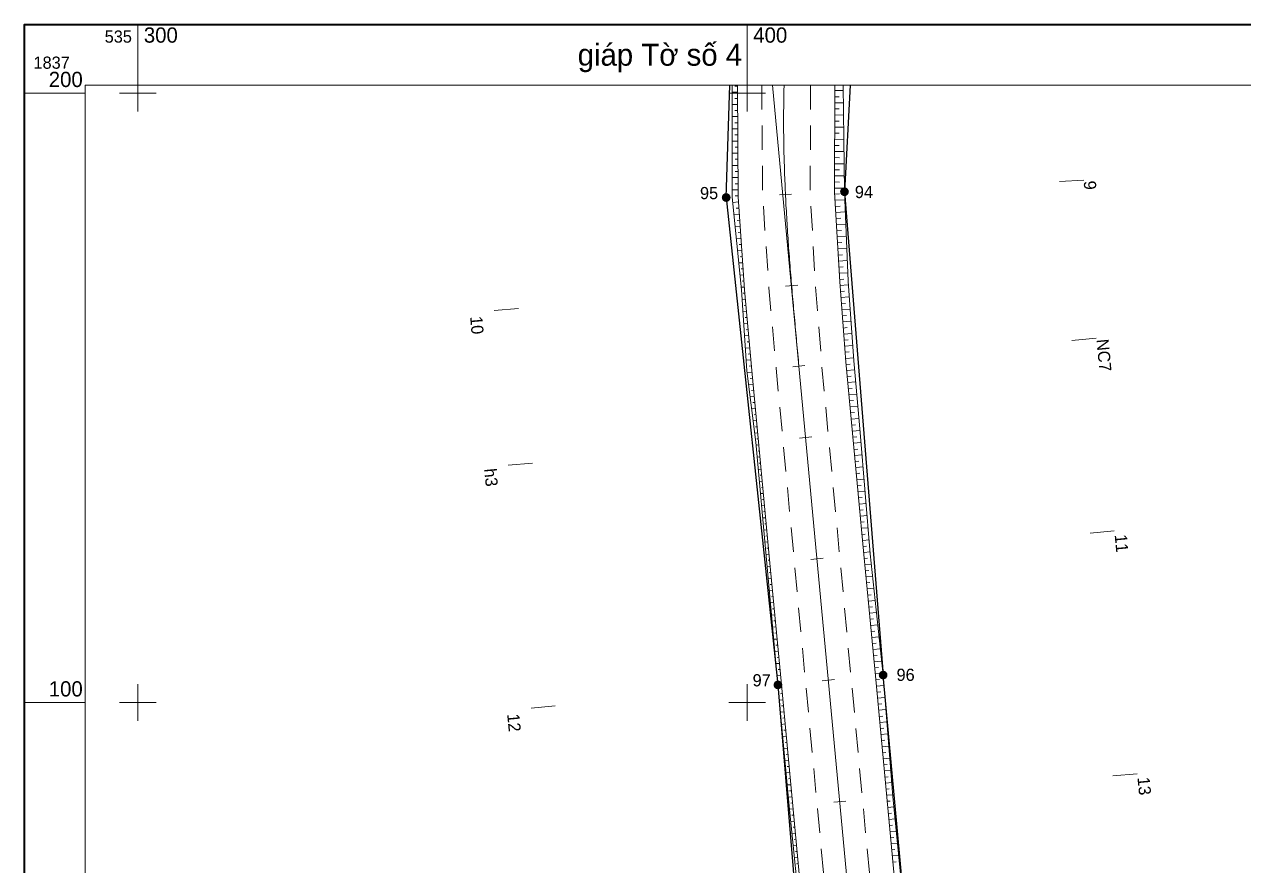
# Model space of a CAD drawing. Header units: metres. Extents: x 535281 to 535678, y 1836935 to 1837211.
# Drawn here: x 535281.4 to 535481.5, y 1837073.2 to 1837211.3 of the extents above; entities that cross this region are included whole.
import ezdxf
from ezdxf.enums import TextEntityAlignment as Align

# ---------------------------------------------------------------- set-up
doc = ezdxf.new("R2010")
doc.units = ezdxf.units.M
doc.header["$MEASUREMENT"] = 0
doc.linetypes.add('DGN Style 2', pattern=[6.6157, 3.96942, -2.64628])
for name, color, linetype, lineweight in [('Level 2', 1, 'Continuous', 0), ('Level 3', 1, 'Continuous', 0), ('Level 4', 1, 'Continuous', 0), ('Level 5', 1, 'Continuous', 0), ('Level 62', 1, 'Continuous', 0), ('Level 63', 1, 'Continuous', 0), ('Level 8', 1, 'Continuous', 0), ('Level 9', 1, 'Continuous', 0)]:
    doc.layers.add(name, color=color, linetype=linetype, lineweight=lineweight)
doc.styles.add('Style-CHAR_FAST_FONT', font='CHAR_FAST_FONT.shx')

msp = doc.modelspace()

# ---------------------------------------------------------------- hatches: boundary and pattern name
at = {"layer": 'Level 4', "linetype": 'Continuous', "lineweight": 0}
h = msp.add_hatch(color=7, dxfattribs=at)
edge = h.paths.add_edge_path()
edge.add_arc((535415.97, 1837183.82), 0.719, 270, 630)
h = msp.add_hatch(color=7, dxfattribs=at)
edge = h.paths.add_edge_path()
edge.add_arc((535396.56, 1837182.87), 0.719, 270, 630)
h = msp.add_hatch(color=7, dxfattribs=at)
edge = h.paths.add_edge_path()
edge.add_arc((535422.31, 1837104.52), 0.719, 270, 630)
h = msp.add_hatch(color=7, dxfattribs=at)
edge = h.paths.add_edge_path()
edge.add_arc((535405.05, 1837102.9), 0.719, 270, 630)

# ---------------------------------------------------------------- linework, layer by layer
at = {"layer": 'Level 2', "color": 7, "linetype": 'Continuous', "lineweight": 0}
for p, q in [((535398.4, 1837201.14), (535397.97, 1837201.14)), ((535414.41, 1837200.42), (535415.76, 1837200.41)), ((535398.41, 1837200.14), (535397.54, 1837200.14)), ((535398.42, 1837199.14), (535397.98, 1837199.14)), ((535414.4, 1837198.42), (535415.78, 1837198.41)), ((535414.41, 1837199.42), (535415.09, 1837199.41)), ((535398.42, 1837198.14), (535397.54, 1837198.14)), ((535398.44, 1837196.14), (535397.54, 1837196.14)), ((535398.43, 1837197.14), (535397.99, 1837197.14)), ((535414.4, 1837197.42), (535415.1, 1837197.41)), ((535414.4, 1837196.42), (535415.81, 1837196.41)), ((535398.46, 1837194.14), (535397.54, 1837194.14)), ((535398.45, 1837195.14), (535398, 1837195.14)), ((535414.39, 1837195.42), (535415.11, 1837195.41)), ((535414.39, 1837194.42), (535415.83, 1837194.41)), ((535398.47, 1837192.14), (535397.55, 1837192.14)), ((535398.46, 1837193.14), (535398, 1837193.14)), ((535414.38, 1837193.42), (535415.11, 1837193.41)), ((535414.38, 1837192.42), (535415.86, 1837192.41)), ((535398.49, 1837190.14), (535397.55, 1837190.14)), ((535398.48, 1837191.14), (535398.01, 1837191.14)), ((535414.37, 1837190.42), (535415.88, 1837190.41)), ((535414.38, 1837191.42), (535415.12, 1837191.41)), ((535398.5, 1837188.14), (535397.55, 1837188.14)), ((535398.5, 1837189.14), (535398.02, 1837189.14)), ((535414.37, 1837189.42), (535415.13, 1837189.41)), ((535414.37, 1837188.42), (535415.91, 1837188.41)), ((535398.52, 1837186.14), (535397.55, 1837186.14)), ((535398.51, 1837187.14), (535398.03, 1837187.14)), ((535414.36, 1837187.42), (535415.14, 1837187.41)), ((535414.36, 1837186.42), (535415.93, 1837186.41)), ((535398.54, 1837184.14), (535397.56, 1837184.14)), ((535398.53, 1837185.14), (535398.04, 1837185.14)), ((535414.35, 1837184.42), (535415.96, 1837184.41)), ((535414.36, 1837185.42), (535415.15, 1837185.41)), ((535451.23, 1837185.51), (535455.23, 1837185.7)), ((535398.6, 1837182.15), (535397.64, 1837182.08)), ((535398.54, 1837183.14), (535398.05, 1837183.14)), ((535407.28, 1837183.41), (535405.29, 1837183.31)), ((535414.37, 1837183.42), (535415.17, 1837183.46)), ((535414.42, 1837182.42), (535416.02, 1837182.51)), ((535398.74, 1837180.15), (535397.84, 1837180.09)), ((535398.67, 1837181.15), (535398.21, 1837181.12)), ((535414.48, 1837181.42), (535415.27, 1837181.46)), ((535414.54, 1837180.42), (535416.1, 1837180.51)), ((535398.87, 1837178.16), (535398.04, 1837178.1)), ((535398.8, 1837179.15), (535398.37, 1837179.12)), ((535414.59, 1837179.42), (535415.37, 1837179.47)), ((535414.65, 1837178.43), (535416.18, 1837178.51)), ((535399.01, 1837176.16), (535398.23, 1837176.11)), ((535398.94, 1837177.16), (535398.54, 1837177.13)), ((535414.7, 1837177.43), (535415.46, 1837177.47)), ((535414.76, 1837176.43), (535416.26, 1837176.51)), ((535399.14, 1837174.16), (535398.43, 1837174.12)), ((535399.08, 1837175.16), (535398.7, 1837175.14)), ((535414.82, 1837175.43), (535415.56, 1837175.47)), ((535414.87, 1837174.43), (535416.34, 1837174.51)), ((535399.28, 1837172.17), (535398.63, 1837172.13)), ((535399.21, 1837173.17), (535398.87, 1837173.14)), ((535414.93, 1837173.43), (535415.66, 1837173.47)), ((535414.99, 1837172.43), (535416.42, 1837172.52)), ((535399.41, 1837170.17), (535398.82, 1837170.13)), ((535399.35, 1837171.17), (535399.04, 1837171.15)), ((535415.04, 1837171.44), (535415.75, 1837171.48)), ((535415.1, 1837170.44), (535416.5, 1837170.52)), ((535399.55, 1837168.18), (535399.02, 1837168.14)), ((535399.48, 1837169.18), (535399.2, 1837169.16)), ((535408.3, 1837168.48), (535406.31, 1837168.31)), ((535415.15, 1837169.44), (535415.85, 1837169.48)), ((535415.22, 1837168.44), (535416.6, 1837168.55)), ((535399.72, 1837166.19), (535399.17, 1837166.14)), ((535399.63, 1837167.18), (535399.37, 1837167.16)), ((535415.3, 1837167.44), (535415.99, 1837167.5)), ((535415.38, 1837166.45), (535416.74, 1837166.56)), ((535362.46, 1837164.64), (535358.47, 1837164.31)), ((535399.9, 1837164.19), (535399.31, 1837164.14)), ((535399.81, 1837165.19), (535399.52, 1837165.16)), ((535415.46, 1837165.45), (535416.13, 1837165.5)), ((535415.54, 1837164.45), (535416.88, 1837164.56)), ((535400.08, 1837162.2), (535399.44, 1837162.14)), ((535399.99, 1837163.2), (535399.68, 1837163.17)), ((535415.62, 1837163.46), (535416.28, 1837163.51)), ((535415.7, 1837162.46), (535417.02, 1837162.56)), ((535400.26, 1837160.21), (535399.58, 1837160.15)), ((535400.17, 1837161.21), (535399.84, 1837161.18)), ((535415.77, 1837161.46), (535416.43, 1837161.52)), ((535415.85, 1837160.47), (535417.16, 1837160.57)), ((535400.44, 1837158.22), (535399.71, 1837158.15)), ((535400.35, 1837159.21), (535400, 1837159.18)), ((535415.93, 1837159.47), (535416.58, 1837159.52)), ((535416.01, 1837158.47), (535417.3, 1837158.57)), ((535453.3, 1837159.41), (535457.28, 1837159.78)), ((535400.62, 1837156.23), (535399.85, 1837156.16)), ((535400.53, 1837157.22), (535400.15, 1837157.19)), ((535416.09, 1837157.48), (535416.73, 1837157.53)), ((535416.17, 1837156.48), (535417.44, 1837156.58)), ((535400.8, 1837154.23), (535400, 1837154.16)), ((535400.71, 1837155.23), (535400.31, 1837155.19)), ((535409.49, 1837155.3), (535407.5, 1837155.11)), ((535416.25, 1837155.48), (535416.88, 1837155.54)), ((535416.35, 1837154.49), (535417.61, 1837154.61)), ((535400.99, 1837152.24), (535400.25, 1837152.17)), ((535400.89, 1837153.24), (535400.51, 1837153.2)), ((535416.44, 1837153.49), (535417.07, 1837153.55)), ((535416.53, 1837152.5), (535417.79, 1837152.61)), ((535401.17, 1837150.25), (535400.5, 1837150.19)), ((535401.08, 1837151.25), (535400.73, 1837151.21)), ((535416.63, 1837151.5), (535417.25, 1837151.56)), ((535416.72, 1837150.5), (535417.97, 1837150.62)), ((535401.36, 1837148.26), (535400.75, 1837148.2)), ((535401.27, 1837149.26), (535400.95, 1837149.23)), ((535416.81, 1837149.51), (535417.43, 1837149.57)), ((535416.91, 1837148.51), (535418.15, 1837148.63)), ((535401.55, 1837146.27), (535401, 1837146.22)), ((535401.45, 1837147.27), (535401.16, 1837147.24)), ((535417, 1837147.52), (535417.62, 1837147.58)), ((535417.09, 1837146.52), (535418.33, 1837146.64)), ((535401.73, 1837144.28), (535401.25, 1837144.23)), ((535401.64, 1837145.27), (535401.38, 1837145.25)), ((535417.19, 1837145.53), (535417.8, 1837145.58)), ((535417.28, 1837144.53), (535418.51, 1837144.65)), ((535401.92, 1837142.29), (535401.48, 1837142.25)), ((535401.83, 1837143.28), (535401.6, 1837143.26)), ((535410.59, 1837143.59), (535408.6, 1837143.41)), ((535417.37, 1837143.53), (535417.98, 1837143.59)), ((535417.47, 1837142.54), (535418.67, 1837142.65)), ((535402.11, 1837140.3), (535401.66, 1837140.25)), ((535402.01, 1837141.29), (535401.79, 1837141.27)), ((535417.56, 1837141.54), (535418.16, 1837141.6)), ((535417.65, 1837140.55), (535418.84, 1837140.66)), ((535364.79, 1837139.3), (535360.81, 1837138.93)), ((535402.29, 1837138.3), (535401.84, 1837138.26)), ((535402.2, 1837139.3), (535401.98, 1837139.28)), ((535417.75, 1837139.55), (535418.33, 1837139.61)), ((535417.84, 1837138.56), (535419.01, 1837138.67)), ((535402.48, 1837136.31), (535402.02, 1837136.27)), ((535402.39, 1837137.31), (535402.16, 1837137.29)), ((535417.93, 1837137.56), (535418.51, 1837137.62)), ((535418.03, 1837136.57), (535419.17, 1837136.67)), ((535402.67, 1837134.32), (535402.19, 1837134.28)), ((535402.57, 1837135.32), (535402.34, 1837135.3)), ((535418.12, 1837135.57), (535418.69, 1837135.62)), ((535418.21, 1837134.57), (535419.34, 1837134.68)), ((535402.85, 1837132.33), (535402.37, 1837132.29)), ((535402.76, 1837133.33), (535402.52, 1837133.3)), ((535418.31, 1837133.58), (535418.86, 1837133.63)), ((535418.4, 1837132.58), (535419.5, 1837132.69)), ((535403.04, 1837130.34), (535402.55, 1837130.29)), ((535402.95, 1837131.34), (535402.7, 1837131.31)), ((535418.49, 1837131.59), (535419.04, 1837131.64)), ((535418.59, 1837130.59), (535419.67, 1837130.69)), ((535403.23, 1837128.35), (535402.72, 1837128.3)), ((535403.13, 1837129.34), (535402.88, 1837129.32)), ((535418.68, 1837129.6), (535419.22, 1837129.65)), ((535418.77, 1837128.6), (535419.84, 1837128.7)), ((535456.26, 1837127.79), (535460.24, 1837128.16)), ((535403.41, 1837126.36), (535402.9, 1837126.31)), ((535403.32, 1837127.35), (535403.07, 1837127.33)), ((535418.87, 1837127.6), (535419.39, 1837127.65)), ((535418.96, 1837126.61), (535420, 1837126.71)), ((535403.6, 1837124.37), (535403.08, 1837124.32)), ((535403.51, 1837125.36), (535403.25, 1837125.34)), ((535419.05, 1837125.61), (535419.57, 1837125.66)), ((535419.15, 1837124.62), (535420.17, 1837124.71)), ((535403.79, 1837122.37), (535403.26, 1837122.32)), ((535403.69, 1837123.37), (535403.43, 1837123.35)), ((535412.45, 1837123.68), (535410.46, 1837123.49)), ((535419.24, 1837123.62), (535419.75, 1837123.67)), ((535419.33, 1837122.63), (535420.37, 1837122.72)), ((535403.97, 1837120.38), (535403.44, 1837120.33)), ((535403.88, 1837121.38), (535403.61, 1837121.35)), ((535419.43, 1837121.63), (535419.95, 1837121.68)), ((535419.52, 1837120.64), (535420.58, 1837120.74)), ((535404.16, 1837118.39), (535403.62, 1837118.34)), ((535404.07, 1837119.39), (535403.8, 1837119.36)), ((535419.61, 1837119.64), (535420.15, 1837119.69)), ((535419.71, 1837118.64), (535420.8, 1837118.75)), ((535404.35, 1837116.4), (535403.81, 1837116.35)), ((535404.25, 1837117.4), (535403.98, 1837117.37)), ((535419.8, 1837117.65), (535420.35, 1837117.7)), ((535419.89, 1837116.65), (535421.01, 1837116.76)), ((535404.53, 1837114.41), (535403.99, 1837114.36)), ((535404.44, 1837115.4), (535404.17, 1837115.38)), ((535419.99, 1837115.66), (535420.55, 1837115.71)), ((535420.08, 1837114.66), (535421.22, 1837114.77)), ((535404.72, 1837112.42), (535404.17, 1837112.37)), ((535404.63, 1837113.41), (535404.35, 1837113.39)), ((535420.17, 1837113.67), (535420.75, 1837113.72)), ((535420.27, 1837112.67), (535421.43, 1837112.78)), ((535404.91, 1837110.43), (535404.36, 1837110.38)), ((535404.81, 1837111.42), (535404.54, 1837111.4)), ((535420.36, 1837111.67), (535420.95, 1837111.73)), ((535420.45, 1837110.68), (535421.64, 1837110.79)), ((535405.09, 1837108.44), (535404.54, 1837108.38)), ((535405, 1837109.43), (535404.73, 1837109.41)), ((535420.55, 1837109.68), (535421.15, 1837109.74)), ((535420.64, 1837108.69), (535421.86, 1837108.8)), ((535405.28, 1837106.44), (535404.72, 1837106.39)), ((535405.19, 1837107.44), (535404.91, 1837107.41)), ((535420.73, 1837107.69), (535421.35, 1837107.75)), ((535420.83, 1837106.7), (535422.07, 1837106.81)), ((535405.47, 1837104.45), (535404.91, 1837104.4)), ((535405.37, 1837105.45), (535405.1, 1837105.42)), ((535420.92, 1837105.7), (535421.55, 1837105.76)), ((535421.01, 1837104.71), (535422.28, 1837104.82)), ((535405.65, 1837102.46), (535405.09, 1837102.41)), ((535405.56, 1837103.46), (535405.28, 1837103.43)), ((535414.32, 1837103.77), (535412.33, 1837103.58)), ((535421.11, 1837103.71), (535421.74, 1837103.77)), ((535421.2, 1837102.71), (535422.45, 1837102.83)), ((535405.84, 1837100.47), (535405.28, 1837100.42)), ((535405.75, 1837101.47), (535405.47, 1837101.44)), ((535421.29, 1837101.72), (535421.91, 1837101.78)), ((535421.39, 1837100.72), (535422.61, 1837100.84)), ((535368.52, 1837099.47), (535364.54, 1837099.1)), ((535406.03, 1837098.48), (535405.46, 1837098.43)), ((535405.93, 1837099.47), (535405.65, 1837099.45)), ((535421.48, 1837099.73), (535422.09, 1837099.78)), ((535421.57, 1837098.73), (535422.77, 1837098.84)), ((535406.21, 1837096.49), (535405.65, 1837096.43)), ((535406.12, 1837097.48), (535405.84, 1837097.46)), ((535421.67, 1837097.74), (535422.26, 1837097.79)), ((535421.76, 1837096.74), (535422.93, 1837096.85)), ((535406.4, 1837094.5), (535405.83, 1837094.44)), ((535406.31, 1837095.49), (535406.02, 1837095.47)), ((535421.85, 1837095.74), (535422.43, 1837095.8)), ((535421.95, 1837094.75), (535423.1, 1837094.86)), ((535406.59, 1837092.51), (535406.02, 1837092.45)), ((535406.49, 1837093.5), (535406.21, 1837093.47)), ((535422.04, 1837093.75), (535422.61, 1837093.81)), ((535422.13, 1837092.76), (535423.26, 1837092.86)), ((535406.77, 1837090.51), (535406.2, 1837090.46)), ((535406.68, 1837091.51), (535406.4, 1837091.48)), ((535422.23, 1837091.76), (535422.78, 1837091.81)), ((535422.32, 1837090.77), (535423.42, 1837090.87)), ((535406.96, 1837088.52), (535406.39, 1837088.47)), ((535406.87, 1837089.52), (535406.58, 1837089.49)), ((535422.41, 1837089.77), (535422.96, 1837089.82)), ((535422.51, 1837088.78), (535423.58, 1837088.88)), ((535460, 1837087.96), (535463.98, 1837088.33)), ((535407.15, 1837086.53), (535406.57, 1837086.48)), ((535407.05, 1837087.53), (535406.77, 1837087.5)), ((535422.6, 1837087.78), (535423.13, 1837087.83)), ((535422.69, 1837086.78), (535423.74, 1837086.88)), ((535407.33, 1837084.54), (535406.76, 1837084.49)), ((535407.24, 1837085.54), (535406.95, 1837085.51)), ((535422.79, 1837085.79), (535423.3, 1837085.84)), ((535422.88, 1837084.79), (535423.9, 1837084.89)), ((535407.52, 1837082.55), (535406.95, 1837082.5)), ((535407.43, 1837083.54), (535407.14, 1837083.52)), ((535416.19, 1837083.85), (535414.2, 1837083.67)), ((535422.97, 1837083.8), (535423.48, 1837083.84)), ((535423.07, 1837082.8), (535424.09, 1837082.9)), ((535407.71, 1837080.56), (535407.15, 1837080.51)), ((535407.61, 1837081.55), (535407.33, 1837081.53)), ((535423.16, 1837081.81), (535423.67, 1837081.85)), ((535423.25, 1837080.81), (535424.29, 1837080.91)), ((535407.89, 1837078.57), (535407.35, 1837078.52)), ((535407.8, 1837079.56), (535407.53, 1837079.54)), ((535423.35, 1837079.81), (535423.86, 1837079.86)), ((535423.44, 1837078.82), (535424.48, 1837078.92)), ((535408.08, 1837076.58), (535407.56, 1837076.53)), ((535407.99, 1837077.57), (535407.72, 1837077.55)), ((535423.53, 1837077.82), (535424.05, 1837077.87)), ((535423.63, 1837076.83), (535424.67, 1837076.93)), ((535408.27, 1837074.58), (535407.76, 1837074.54)), ((535408.17, 1837075.58), (535407.92, 1837075.56)), ((535423.72, 1837075.83), (535424.24, 1837075.88)), ((535423.81, 1837074.84), (535424.87, 1837074.93)), ((535408.36, 1837073.59), (535408.11, 1837073.56)), ((535423.91, 1837073.84), (535424.43, 1837073.89))]:
    msp.add_line(p, q, dxfattribs=at)
at = {"layer": 'Level 2', "color": 7, "linetype": 'Continuous', "lineweight": 0, "flags": 128}
for points in [[(535397.53, 1837201.28), (535397.56, 1837182.94), (535399.06, 1837167.7), (535399.96, 1837154.41), (535401.44, 1837142.73), (535403.21, 1837122.81), (535405.05, 1837102.9), (535406.9, 1837082.98), (535408.93, 1837063.09), (535410.4, 1837043.14), (535412.23, 1837023.22), (535414.27, 1837003.32), (535416.33, 1836983.43), (535417.65, 1836963.46), (535419.48, 1836945.1)], [(535398.4, 1837201.28), (535398.54, 1837182.99), (535399.58, 1837167.75), (535400.78, 1837154.48), (535401.88, 1837142.78), (535403.74, 1837122.86), (535405.61, 1837102.95), (535407.48, 1837083.04), (535409.34, 1837063.12), (535411.21, 1837043.21), (535413.08, 1837023.3), (535414.94, 1837003.39), (535416.81, 1836983.47), (535418.68, 1836963.56), (535420.4, 1836945.1)], [(535435.98, 1836945.1), (535434.11, 1836965.01), (535432.24, 1836984.92), (535430.38, 1837004.83), (535428.51, 1837024.75), (535426.64, 1837044.66), (535424.77, 1837064.57), (535422.91, 1837084.48), (535421.04, 1837104.4), (535419.17, 1837124.31), (535417.31, 1837144.22), (535416.21, 1837155.93), (535415.18, 1837169.05), (535414.35, 1837183.74), (535414.41, 1837201.28)], [(535415.74, 1837201.28), (535415.97, 1837183.82), (535416.56, 1837169.17), (535417.48, 1837156.05), (535418.53, 1837144.34), (535420.19, 1837124.41), (535422.31, 1837104.52), (535423.93, 1837084.58), (535425.86, 1837064.67), (535427.73, 1837044.76), (535429.74, 1837024.86), (535431.04, 1837004.9), (535433, 1836984.99), (535434.23, 1836965.02), (535437.05, 1836945.2), (535437.06, 1836945.1)]]:
    msp.add_lwpolyline(points, dxfattribs=at)
at = {"layer": 'Level 3', "color": 7, "linetype": 'Continuous', "lineweight": 0}
for q in [(535404.17, 1837201.28), (535428.19, 1836945.1)]:
    msp.add_line((535408.49, 1837155.2), q, dxfattribs=at)
at = {"layer": 'Level 3', "color": 7, "linetype": 'Continuous', "lineweight": 0, "flags": 128}
for points in [[(535406.05, 1837201.28), (535406.05, 1837201.11), (535406.04, 1837200.61), (535406.03, 1837200.11), (535406.01, 1837199.61), (535406.01, 1837199.11), (535406, 1837198.61), (535405.99, 1837198.11), (535405.99, 1837197.61), (535405.98, 1837197.11), (535405.98, 1837196.61), (535405.98, 1837196.11), (535405.98, 1837195.61), (535405.98, 1837195.11), (535405.98, 1837194.61), (535405.98, 1837194.11), (535405.98, 1837193.61), (535405.99, 1837193.11), (535406, 1837192.61), (535406, 1837192.11), (535406.01, 1837191.61), (535406.02, 1837191.11), (535406.03, 1837190.61), (535406.04, 1837190.11), (535406.05, 1837189.61), (535406.07, 1837189.11), (535406.08, 1837188.61), (535406.1, 1837188.11), (535406.11, 1837187.61), (535406.13, 1837187.11), (535406.15, 1837186.61), (535406.17, 1837186.11), (535406.19, 1837185.61), (535406.21, 1837185.11), (535406.23, 1837184.61), (535406.25, 1837184.11), (535406.27, 1837183.61), (535406.3, 1837183.12), (535406.32, 1837182.62), (535406.35, 1837182.12), (535406.37, 1837181.62), (535406.4, 1837181.12), (535406.43, 1837180.62), (535406.46, 1837180.12), (535406.49, 1837179.62), (535406.52, 1837179.12), (535406.55, 1837178.62), (535406.58, 1837178.12), (535406.61, 1837177.62), (535406.64, 1837177.13), (535406.68, 1837176.63), (535406.71, 1837176.13), (535406.74, 1837175.63), (535406.78, 1837175.13)], [(535406.78, 1837175.13), (535406.81, 1837174.63), (535406.85, 1837174.13), (535406.89, 1837173.63), (535406.92, 1837173.14), (535406.96, 1837172.64), (535407, 1837172.14), (535407.04, 1837171.64), (535407.08, 1837171.14), (535407.12, 1837170.64), (535407.16, 1837170.14), (535407.2, 1837169.65), (535407.24, 1837169.15), (535407.28, 1837168.65), (535407.32, 1837168.15), (535407.36, 1837167.65), (535407.41, 1837167.15), (535407.45, 1837166.66), (535407.49, 1837166.16), (535407.54, 1837165.66), (535407.58, 1837165.16), (535407.62, 1837164.66), (535407.67, 1837164.17), (535407.71, 1837163.67), (535407.76, 1837163.17), (535407.8, 1837162.67), (535407.85, 1837162.17), (535407.89, 1837161.68), (535407.94, 1837161.18), (535407.98, 1837160.68), (535408.03, 1837160.18), (535408.08, 1837159.68), (535408.12, 1837159.19), (535408.17, 1837158.69), (535408.21, 1837158.19), (535408.26, 1837157.69), (535408.31, 1837157.2), (535408.35, 1837156.7), (535408.4, 1837156.2), (535408.45, 1837155.7), (535408.49, 1837155.2)]]:
    msp.add_lwpolyline(points, dxfattribs=at)
at = {"layer": 'Level 5', "color": 7, "linetype": 'Continuous', "lineweight": 30}
for p, q in [((535396.56, 1837182.87), (535397.15, 1837201.28)), ((535416.91, 1837201.28), (535415.97, 1837183.82)), ((535396.56, 1837182.87), (535405.05, 1837102.9)), ((535415.97, 1837183.82), (535422.31, 1837104.52))]:
    msp.add_line(p, q, dxfattribs=at)
at = {"layer": 'Level 5', "color": 1, "linetype": 'Continuous', "lineweight": 30}
msp.add_line((535429.24, 1837029.72), (535422.31, 1837104.52), dxfattribs=at)
at = {"layer": 'Level 5', "color": 1, "linetype": 'Continuous', "lineweight": 30, "flags": 128}
msp.add_lwpolyline([(535405.05, 1837102.9), (535411.25, 1837027.83), (535411.25, 1837027.83)], dxfattribs=at)
at = {"layer": 'Level 62', "color": 7, "linetype": 'Continuous', "lineweight": 0, "flags": 128}
msp.add_lwpolyline([(535291.4, 1837201.28), (535668.11, 1837201.28), (535668.11, 1836945.1), (535291.4, 1836945.1)], close=True, dxfattribs=at)
at = {"layer": 'Level 63', "color": 7, "linetype": 'Continuous', "lineweight": 0}
for p, q in [((535300, 1837201.28), (535300, 1837211.28)), ((535400, 1837201.28), (535400, 1837211.28)), ((535300, 1837197), (535300, 1837203)), ((535400, 1837197), (535400, 1837203)), ((535281.4, 1837200), (535291.4, 1837200)), ((535297, 1837200), (535303, 1837200)), ((535397, 1837200), (535403, 1837200)), ((535300, 1837097), (535300, 1837103)), ((535400, 1837097), (535400, 1837103)), ((535281.4, 1837100), (535291.4, 1837100)), ((535297, 1837100), (535303, 1837100)), ((535397, 1837100), (535403, 1837100))]:
    msp.add_line(p, q, dxfattribs=at)
at = {"layer": 'Level 63', "color": 7, "linetype": 'Continuous', "lineweight": 40, "flags": 128}
msp.add_lwpolyline([(535281.4, 1836935.1), (535281.4, 1837211.28), (535678.11, 1837211.28), (535678.11, 1836935.1)], close=True, dxfattribs=at)
at = {"layer": 'Level 63', "color": 7, "linetype": 'Continuous', "lineweight": 13, "flags": 128}
msp.add_lwpolyline([(535291.4, 1836945.1), (535291.4, 1837201.28), (535668.11, 1837201.28), (535668.11, 1836945.1)], close=True, dxfattribs=at)
at = {"layer": 'Level 8', "color": 7, "linetype": 'DGN Style 2', "lineweight": 0, "flags": 128}
for points in [[(535402.4, 1837201.28), (535402.54, 1837183.18), (535403.56, 1837168.08), (535404.76, 1837154.86), (535405.86, 1837143.15), (535407.72, 1837123.24), (535409.59, 1837103.32), (535411.46, 1837083.41), (535413.33, 1837063.5), (535415.19, 1837043.59), (535417.06, 1837023.67), (535418.93, 1837003.76), (535420.79, 1836983.85), (535422.66, 1836963.93), (535424.43, 1836945.1)], [(535410.41, 1837201.28), (535410.35, 1837183.55), (535411.19, 1837168.72), (535412.23, 1837155.56), (535413.32, 1837143.85), (535415.19, 1837123.94), (535417.06, 1837104.02), (535418.93, 1837084.11), (535420.79, 1837064.2), (535422.66, 1837044.29), (535424.53, 1837024.37), (535426.39, 1837004.46), (535428.26, 1836984.55), (535430.13, 1836964.63), (535431.95, 1836945.1)]]:
    msp.add_lwpolyline(points, dxfattribs=at)
at = {"layer": 'Level 9', "color": 7, "linetype": 'Continuous', "lineweight": 0, "flags": 128}
for points in [[(535397.53, 1837201.28), (535397.56, 1837182.94), (535399.06, 1837167.7), (535399.96, 1837154.41), (535401.44, 1837142.73), (535403.21, 1837122.81), (535405.05, 1837102.9), (535406.9, 1837082.98), (535408.93, 1837063.09), (535410.4, 1837043.14), (535412.23, 1837023.22), (535414.27, 1837003.32), (535416.33, 1836983.43), (535417.65, 1836963.46), (535419.48, 1836945.1)], [(535415.74, 1837201.28), (535415.97, 1837183.82), (535416.56, 1837169.17), (535417.48, 1837156.05), (535418.53, 1837144.34), (535420.19, 1837124.41), (535422.31, 1837104.52), (535423.93, 1837084.58), (535425.86, 1837064.67), (535427.73, 1837044.76), (535429.74, 1837024.86), (535431.04, 1837004.9), (535433, 1836984.99), (535434.23, 1836965.02), (535437.05, 1836945.2), (535437.06, 1836945.1)]]:
    msp.add_lwpolyline(points, dxfattribs=at)

# ---------------------------------------------------------------- texts
at = {"layer": 'Level 2', "color": 7, "linetype": 'Continuous', "lineweight": 0, "char_height": 2, "attachment_point": 1, "line_spacing_factor": 0.828316, "style": 'Style-CHAR_FAST_FONT'}
for s, insert, rotation in [('9\\P', (535457.23, 1837185.68), 272.743), ('10\\P', (535356.53, 1837163.49), 274.7811), ('NC7\\P', (535459.29, 1837159.75), 275.3557), ('h3\\P', (535358.83, 1837138.52), 275.356), ('11\\P', (535462.29, 1837127.7), 275.356), ('12\\P', (535362.61, 1837098.27), 275.356), ('13\\P', (535466.03, 1837087.88), 275.356)]:
    msp.add_mtext(s, dxfattribs=dict(at, insert=insert, rotation=rotation))
at = {"layer": 'Level 4', "color": 1, "linetype": 'Continuous', "lineweight": 0, "style": 'Style-CHAR_FAST_FONT'}
for s, p in [('95', (535393.75, 1837183.6)), ('94', (535419.16, 1837183.78)), ('97', (535402.38, 1837103.66)), ('96', (535426, 1837104.56))]:
    msp.add_text(s, height=2, dxfattribs=at).set_placement(p, align=Align.MIDDLE_CENTER)
at = {"layer": 'Level 63', "color": 7, "linetype": 'Continuous', "lineweight": 0, "style": 'Style-CHAR_FAST_FONT'}
msp.add_text('535', height=2, dxfattribs=at).set_placement((535299.04, 1837208.28), align=Align.RIGHT)
for s, height, p in [('300', 2.5, (535301, 1837208.28)), ('400', 2.5, (535401, 1837208.28)), ('1837', 2, (535282.9, 1837204)), ('200', 2.5, (535285.4, 1837201)), ('100', 2.5, (535285.4, 1837101))]:
    msp.add_text(s, height=height, dxfattribs=at).set_placement(p)
msp.add_text('gi%%184p T%%234 s%%232 4', height=3.6, dxfattribs=at).set_placement((535385.68, 1837208.1), align=Align.TOP_CENTER)

doc.saveas('drawing.dxf')
